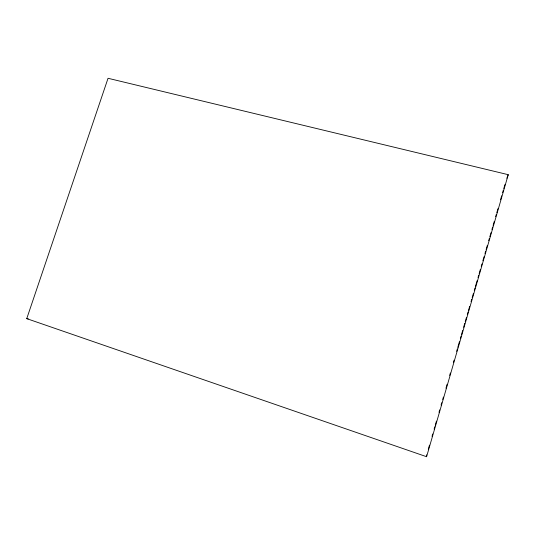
<?xml version="1.0" encoding="UTF-8"?>
<svg xmlns="http://www.w3.org/2000/svg" width="535" height="535" viewBox="0 0 535 535"><rect width="100%" height="100%" fill="white"/><g stroke="black" fill="none" stroke-linecap="round" stroke-linejoin="round"><path stroke-width="0.8" d="M426.589 456.716L508.25 174.691L108.043 78.284L26.75 318.633L426.589 456.716L426.676 454.803M428.308 449.193L429.465 445.18M432.019 436.359L432.715 433.952M434.112 429.144L434.808 426.736M435.269 425.131L436.433 421.125M438.988 412.304L439.683 409.897M441.074 405.089L441.776 402.681M442.706 399.471L443.401 397.064M445.956 388.243L447.113 384.237M449.667 375.416L450.37 373.009M453.386 362.583L454.081 360.182M456.636 351.361L457.331 348.954M457.799 347.349L459.425 341.738M460.354 338.528L461.05 336.12M461.511 334.522L462.675 330.51M463.604 327.3L464.768 323.294M465.229 321.689L466.393 317.676M467.322 314.473L468.018 312.065M468.479 310.46L469.643 306.455M471.034 301.64L471.73 299.232M472.198 297.634L473.355 293.621M474.284 290.411L474.98 288.011M475.448 286.406L477.073 280.795M478.002 277.585L478.698 275.177M479.166 273.572L480.323 269.566M481.253 266.356L481.948 263.949M482.878 260.746L484.041 256.733M484.971 253.53L485.666 251.122M486.128 249.517L487.291 245.511M488.682 240.696L489.385 238.289M489.846 236.691L491.01 232.678M491.939 229.468L492.635 227.067M493.096 225.462L494.26 221.45M495.651 216.642L496.346 214.234M496.814 212.629L497.971 208.623M500.526 199.802L501.69 195.79M502.619 192.58L503.315 190.179M503.783 188.574L504.94 184.562M506.846 178.242L508.25 174.691M26.75 318.633L28.335 318.9"/></g></svg>
